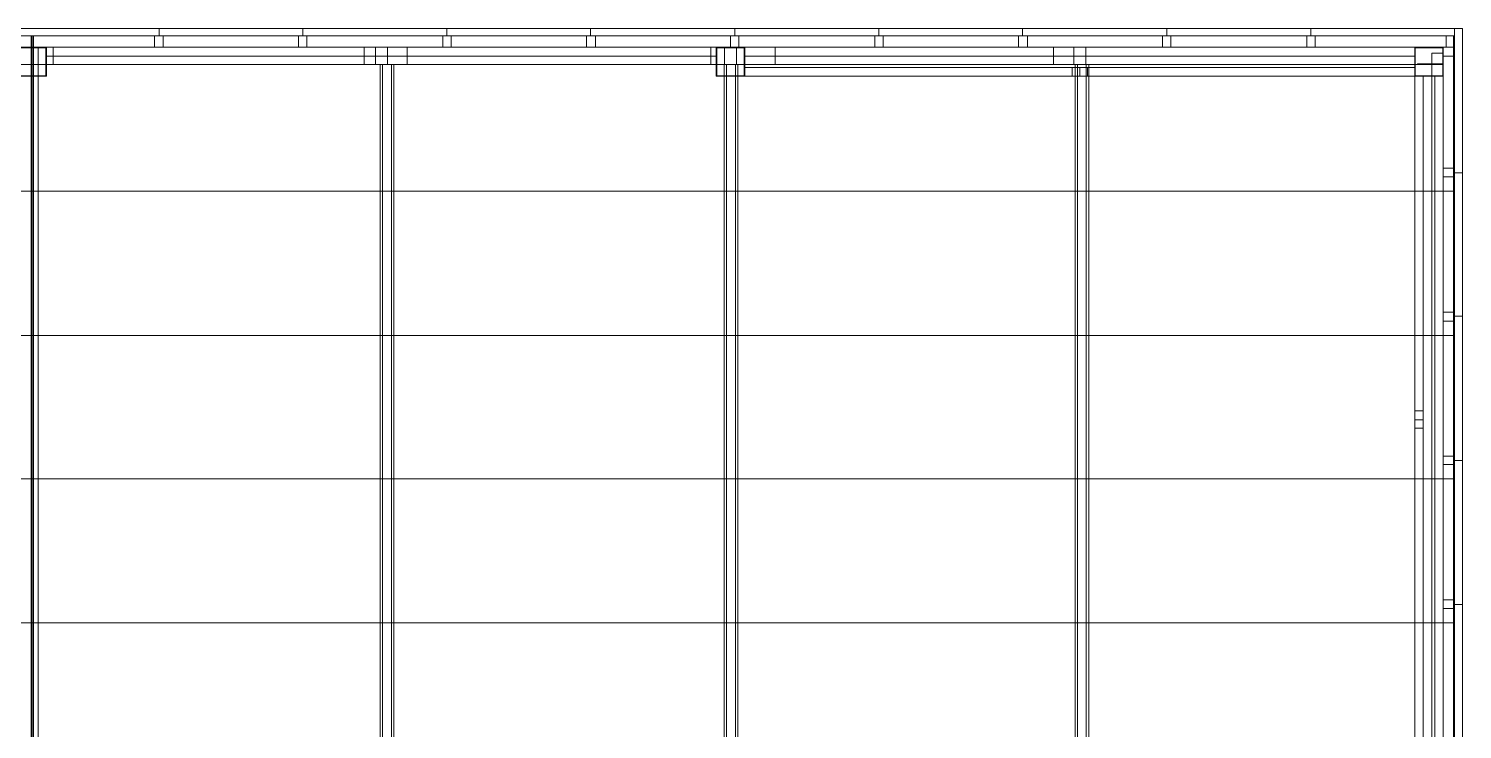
# Model space of a CAD drawing. Header units: centimetres. Extents: x 2816 to 28192, y 2553 to 18332.
# Drawn here: x 14286 to 16814, y 14315 to 15552 of the extents above; entities that cross this region are included whole.
import ezdxf

# ---------------------------------------------------------------- set-up
doc = ezdxf.new("R2010")
doc.units = ezdxf.units.CM
for name, color, linetype in [('PDF_Kaprijatat', 7, 'Continuous'), ('PDF_Kuotimi prerjeve', 7, 'Continuous'), ('PDF_Paneli', 30, 'Continuous'), ('PDF_Shtyllat e Paneleve', 7, 'Continuous'), ('PDF_Themeli', 7, 'Continuous'), ('PDF_Trajet', 7, 'Continuous')]:
    doc.layers.add(name, color=color, linetype=linetype)
doc.layers.add('PDF_Panel Kulmii', color=7, linetype='Continuous', true_color=0xfafafa)
doc.layers.add('PDF_Shtyllat', color=7, linetype='Continuous', true_color=0xfafafa)

msp = doc.modelspace()

# ---------------------------------------------------------------- linework, layer by layer
at = {"layer": 'PDF_Kaprijatat', "lineweight": 0}
for points in [[(11803, 15519.1), (14291.9, 15519.1), (16780.8, 15519.1), (11803, 15519.1)], [(14291.9, 15488.6), (14291.9, 15519.1)], [(14291.9, 15519.1), (14291.9, 15519.1)], [(14302.4, 15519.1), (14302.4, 15488.6)], [(14302.4, 15488.6), (14302.4, 15519.1), (14877.4, 15519.1)], [(14302.4, 15519.1), (14877.4, 15519.1)], [(14302.4, 15519.1), (14302.4, 15519.1)], [(14302.4, 15519.1), (14302.4, 15519.1)], [(14897.3, 15519.1), (14328.7, 15519.1)], [(14328.7, 15519.1), (14328.7, 15488.6)], [(14328.7, 15519.1), (14897.3, 15519.1)], [(14328.7, 15519.1), (14328.7, 15519.1)], [(14877.4, 15519.1), (14877.4, 15488.6)], [(14877.4, 15519.1), (14877.4, 15519.1)], [(14897.3, 15519.1), (14897.3, 15488.6)], [(14897.3, 15519.1), (14897.3, 15519.1)], [(14897.3, 15488.6), (14897.3, 15519.1)], [(14897.3, 15519.1), (14897.3, 15519.1)], [(14897.3, 15519.1), (14897.3, 15519.1)], [(14918.3, 15519.1), (14918.3, 15519.1)], [(15489.1, 15519.1), (14918.3, 15519.1), (14918.3, 15488.6), (14918.3, 15519.1)], [(14918.3, 15519.1), (15489.1, 15519.1)], [(14918.3, 15519.1), (14918.3, 15519.1)], [(14953, 15519.1), (15513.2, 15519.1)], [(14953, 15488.6), (14953, 15519.1)], [(15513.2, 15519.1), (14953, 15519.1)], [(14953, 15519.1), (14953, 15519.1)], [(15489.1, 15488.6), (15489.1, 15519.1)], [(15489.1, 15519.1), (15489.1, 15519.1)], [(15513.2, 15519.1), (15513.2, 15488.6)], [(15513.2, 15519.1), (15513.2, 15488.6)], [(15513.2, 15519.1), (15513.2, 15519.1)], [(15513.2, 15519.1), (15513.2, 15519.1)], [(15534.3, 15488.6), (15534.3, 15519.1)], [(16093.4, 15488.6), (15534.3, 15488.6), (15534.3, 15519.1), (16093.4, 15519.1)], [(15534.3, 15519.1), (16093.4, 15519.1)], [(15534.3, 15519.1), (15534.3, 15519.1)], [(15534.3, 15519.1), (15534.3, 15519.1)], [(16129.2, 15519.1), (15602.6, 15519.1)], [(15602.6, 15519.1), (15602.6, 15488.6)], [(15602.6, 15519.1), (16129.2, 15519.1)], [(15602.6, 15519.1), (15602.6, 15519.1)], [(16093.4, 15519.1), (16093.4, 15488.6)], [(16093.4, 15519.1), (16093.4, 15519.1)], [(16129.2, 15488.6), (16129.2, 15519.1), (16129.2, 15488.6)], [(16129.2, 15519.1), (16129.2, 15519.1)], [(16129.2, 15519.1), (16129.2, 15519.1)], [(16129.2, 15519.1), (16129.2, 15519.1)], [(16150.2, 15519.1), (16150.2, 15488.6)], [(16150.2, 15519.1), (16150.2, 15488.6)], [(16150.2, 15519.1), (16735.6, 15519.1), (16150.2, 15519.1)], [(16150.2, 15519.1), (16150.2, 15519.1)], [(16150.2, 15519.1), (16150.2, 15519.1)], [(16735.6, 15519.1), (16735.6, 15518.1), (16780.8, 15518.1), (16780.8, 15489.7), (16735.6, 15489.7), (16735.6, 15488.6)], [(16735.6, 15519.1), (16735.6, 15518.1), (16780.8, 15518.1)], [(16735.6, 15519.1), (16735.6, 15519.1)], [(16735.6, 15519.1), (16735.6, 15519.1)], [(16735.6, 15518.1), (16735.6, 15518.1)], [(16735.6, 15518.1), (16735.6, 15518.1)], [(16760.9, 15508.6), (16780.8, 15508.6)], [(16760.9, 15508.6), (16760.9, 14265.2)], [(16780.8, 15508.6), (16760.9, 15508.6), (16760.9, 14265.2), (16780.8, 14265.2)], [(16760.9, 15508.6), (16760.9, 15508.6)], [(16760.9, 15508.6), (16760.9, 15508.6)], [(16780.8, 15488.6), (16780.8, 15519.1)], [(16780.8, 15519.1), (16780.8, 15488.6)], [(16780.8, 15519.1), (16780.8, 15519.1)], [(16780.8, 15519.1), (16780.8, 15519.1)], [(16780.8, 15518.1), (16780.8, 15518.1)], [(16780.8, 15508.6), (16780.8, 14265.2), (16780.8, 15508.6)], [(16780.8, 15508.6), (16780.8, 15508.6)], [(16780.8, 15508.6), (16780.8, 15508.6)], [(16780.8, 15488.6), (14291.9, 15488.6), (11803, 15488.6), (16780.8, 15488.6)], [(14302.4, 15488.6), (14281.4, 15488.6)], [(14302.4, 14245.2), (14302.4, 15488.6), (14281.4, 15488.6)], [(14281.4, 14245.2), (14302.4, 14245.2), (14302.4, 15488.6)], [(14291.9, 15488.6), (14291.9, 15488.6)], [(14302.4, 15488.6), (14302.4, 15488.6)], [(14877.4, 15488.6), (14302.4, 15488.6), (14877.4, 15488.6)], [(14302.4, 15488.6), (14302.4, 15488.6)], [(14302.4, 15488.6), (14302.4, 15488.6)], [(14302.4, 15488.6), (14302.4, 15488.6)], [(14302.4, 15488.6), (14302.4, 15488.6)], [(14328.7, 15488.6), (14897.3, 15488.6), (14328.7, 15488.6)], [(14328.7, 15488.6), (14328.7, 15488.6)], [(14877.4, 15488.6), (14877.4, 15488.6)], [(14897.3, 15488.6), (14897.3, 15488.6)], [(14897.3, 15488.6), (14897.3, 15488.6)], [(14925.7, 15488.6), (14905.7, 15488.6)], [(14909.9, 15488.6), (14905.7, 15488.6), (14905.7, 14245.2), (14909.9, 14245.2), (14909.9, 15488.6)], [(14905.7, 15488.6), (14905.7, 15488.6)], [(14909.9, 15488.6), (14929.9, 15488.6)], [(14909.9, 14245.2), (14929.9, 14245.2), (14929.9, 15488.6)], [(14909.9, 15488.6), (14909.9, 15488.6)], [(14918.3, 15488.6), (14918.3, 15488.6)], [(15489.1, 15488.6), (14918.3, 15488.6), (15489.1, 15488.6)], [(14918.3, 15488.6), (14918.3, 15488.6)], [(14918.3, 15488.6), (14918.3, 15488.6)], [(14929.9, 15488.6), (14925.7, 15488.6)], [(14929.9, 14245.2), (14925.7, 14245.2), (14925.7, 15488.6)], [(14925.7, 15488.6), (14925.7, 15488.6)], [(14929.9, 15488.6), (14929.9, 15488.6)], [(14953, 15488.6), (15513.2, 15488.6), (14953, 15488.6)], [(14953, 15488.6), (14953, 15488.6)], [(15489.1, 15488.6), (15489.1, 15488.6)], [(15532.2, 15488.6), (15512.2, 15488.6)], [(15516.4, 15488.6), (15512.2, 15488.6), (15512.2, 14245.2), (15516.4, 14245.2), (15516.4, 15488.6)], [(15512.2, 15488.6), (15512.2, 15488.6)], [(15513.2, 15488.6), (15513.2, 15488.6)], [(15513.2, 15488.6), (15513.2, 15488.6)], [(15516.4, 15488.6), (15536.4, 15488.6)], [(15516.4, 14245.2), (15536.4, 14245.2), (15536.4, 15488.6)], [(15516.4, 15488.6), (15516.4, 15488.6)], [(15536.4, 15488.6), (15532.2, 15488.6)], [(15536.4, 14245.2), (15532.2, 14245.2), (15532.2, 15488.6)], [(15532.2, 15488.6), (15532.2, 15488.6)], [(16093.4, 15488.6), (15534.3, 15488.6)], [(15534.3, 15488.6), (15534.3, 15488.6)], [(15536.4, 15488.6), (15536.4, 15488.6)], [(16129.2, 15488.6), (15602.6, 15488.6)], [(15602.6, 15488.6), (16129.2, 15488.6)], [(15602.6, 15488.6), (15602.6, 15488.6)], [(16093.4, 15488.6), (16093.4, 15488.6)], [(16129.2, 15488.6), (16129.2, 15488.6)], [(16129.2, 15488.6), (16129.2, 15488.6)], [(16151.2, 15488.6), (16131.3, 15488.6)], [(16135.5, 15488.6), (16131.3, 15488.6), (16131.3, 14245.2), (16135.5, 14245.2), (16135.5, 15488.6)], [(16131.3, 15488.6), (16131.3, 15488.6)], [(16135.5, 15488.6), (16155.4, 15488.6)], [(16135.5, 14245.2), (16155.4, 14245.2), (16155.4, 15488.6)], [(16135.5, 15488.6), (16135.5, 15488.6)], [(16735.6, 15488.6), (16150.2, 15488.6), (16735.6, 15488.6)], [(16150.2, 15488.6), (16150.2, 15488.6)], [(16155.4, 15488.6), (16151.2, 15488.6)], [(16155.4, 14245.2), (16151.2, 14245.2), (16151.2, 15488.6)], [(16151.2, 15488.6), (16151.2, 15488.6)], [(16155.4, 15488.6), (16155.4, 15488.6)], [(16735.6, 15489.7), (16735.6, 15488.6)], [(16780.8, 15489.7), (16735.6, 15489.7)], [(16735.6, 15489.7), (16735.6, 15489.7)], [(16735.6, 15489.7), (16735.6, 15489.7)], [(16735.6, 15488.6), (16735.6, 15488.6)], [(16735.6, 15488.6), (16735.6, 15488.6)], [(16780.8, 15489.7), (16780.8, 15489.7)], [(16780.8, 15488.6), (16780.8, 15488.6)], [(16780.8, 15488.6), (16780.8, 15488.6)]]:
    msp.add_lwpolyline(points, dxfattribs=at)
at = {"layer": 'PDF_Kuotimi prerjeve', "lineweight": 0}
msp.add_lwpolyline([(16814.5, 15499.1), (16814.5, 15497), (16814.5, 15493.9), (16814.5, 15489.7), (16814.5, 15488.6), (16814.5, 15489.7), (16814.5, 15493.9), (16814.5, 15497), (16814.5, 15499.1)], dxfattribs=at)
at = {"layer": 'PDF_Panel Kulmii', "lineweight": 0}
for points in [[(14291.9, 15539.1), (11785.1, 15539.1), (11783, 15539.1), (14289.8, 15539.1)], [(14291.9, 15519.1), (14291.9, 15539.1), (14289.8, 15539.1), (14289.8, 15519.1)], [(14289.8, 15539.1), (14289.8, 15539.1)], [(14291.9, 15539.1), (16798.7, 15539.1)], [(14291.9, 15519.1), (14291.9, 15539.1)], [(14294, 15519.1), (14294, 15539.1), (14291.9, 15539.1)], [(14291.9, 15539.1), (14291.9, 15539.1)], [(14291.9, 15539.1), (14291.9, 15539.1)], [(14294, 15539.1), (16800.8, 15539.1), (16798.7, 15539.1)], [(14294, 15539.1), (14294, 15539.1)], [(16798.7, 15539.1), (16798.7, 15519.1)], [(16798.7, 15539.1), (16798.7, 15539.1)], [(16800.8, 15539.1), (16800.8, 15519.1)], [(16800.8, 15539.1), (16800.8, 15539.1)], [(14291.9, 15519.1), (11785.1, 15519.1), (11783, 15519.1), (14289.8, 15519.1)], [(11785.1, 15519.1), (14291.9, 15519.1), (14289.8, 15519.1), (11783, 15519.1), (11785.1, 15519.1)], [(14291.9, 15264.7), (14291.9, 15519.1), (14289.8, 15519.1), (14289.8, 15264.7)], [(14289.8, 15519.1), (14289.8, 15519.1)], [(14289.8, 15519.1), (14289.8, 15519.1)], [(14291.9, 15519.1), (16798.7, 15519.1)], [(14291.9, 15264.7), (14291.9, 15519.1)], [(14294, 15264.7), (14294, 15519.1), (14291.9, 15519.1)], [(14291.9, 15519.1), (14291.9, 15519.1)], [(14291.9, 15519.1), (16798.7, 15519.1), (16800.8, 15519.1), (14294, 15519.1), (14291.9, 15519.1)], [(14291.9, 15519.1), (14291.9, 15519.1)], [(14291.9, 15519.1), (14291.9, 15519.1)], [(14291.9, 15519.1), (14291.9, 15519.1)], [(14294, 15519.1), (16800.8, 15519.1), (16798.7, 15519.1)], [(14294, 15519.1), (14294, 15519.1)], [(14294, 15519.1), (14294, 15519.1)], [(16798.7, 15519.1), (16798.7, 15264.7)], [(16798.7, 15519.1), (16798.7, 15519.1)], [(16798.7, 15519.1), (16798.7, 15519.1)], [(16800.8, 15519.1), (16800.8, 15264.7)], [(16800.8, 15519.1), (16800.8, 15519.1)], [(16800.8, 15519.1), (16800.8, 15519.1)], [(11785.1, 15264.7), (14291.9, 15264.7), (14289.8, 15264.7), (11783, 15264.7), (11785.1, 15264.7)], [(14291.9, 15264.7), (11785.1, 15264.7), (11783, 15264.7), (14289.8, 15264.7)], [(14289.8, 15264.7), (14289.8, 15264.7)], [(14291.9, 15010.4), (14291.9, 15264.7), (14289.8, 15264.7), (14289.8, 15010.4)], [(14289.8, 15264.7), (14289.8, 15264.7)], [(14291.9, 15264.7), (16798.7, 15264.7), (16800.8, 15264.7), (14294, 15264.7), (14291.9, 15264.7)], [(14291.9, 15264.7), (14291.9, 15264.7)], [(14291.9, 15264.7), (16798.7, 15264.7)], [(14291.9, 15010.4), (14291.9, 15264.7)], [(14294, 15010.4), (14294, 15264.7), (14291.9, 15264.7)], [(14291.9, 15264.7), (14291.9, 15264.7)], [(14291.9, 15264.7), (14291.9, 15264.7)], [(14291.9, 15264.7), (14291.9, 15264.7)], [(14294, 15264.7), (14294, 15264.7)], [(14294, 15264.7), (16800.8, 15264.7), (16798.7, 15264.7)], [(14294, 15264.7), (14294, 15264.7)], [(16798.7, 15264.7), (16798.7, 15264.7)], [(16798.7, 15264.7), (16798.7, 15010.4)], [(16798.7, 15264.7), (16798.7, 15264.7)], [(16800.8, 15264.7), (16800.8, 15264.7)], [(16800.8, 15264.7), (16800.8, 15010.4)], [(16800.8, 15264.7), (16800.8, 15264.7)], [(11785.1, 15010.4), (14291.9, 15010.4), (14289.8, 15010.4), (11783, 15010.4), (11785.1, 15010.4)], [(14291.9, 15010.4), (11785.1, 15010.4), (11783, 15010.4), (14289.8, 15010.4)], [(14289.8, 15010.4), (14289.8, 15010.4)], [(14291.9, 14757.1), (14291.9, 15010.4), (14289.8, 15010.4), (14289.8, 14757.1)], [(14289.8, 15010.4), (14289.8, 15010.4)], [(14291.9, 15010.4), (16798.7, 15010.4), (16800.8, 15010.4), (14294, 15010.4), (14291.9, 15010.4)], [(14291.9, 15010.4), (14291.9, 15010.4)], [(14291.9, 15010.4), (16798.7, 15010.4)], [(14291.9, 14757.1), (14291.9, 15010.4)], [(14294, 14757.1), (14294, 15010.4), (14291.9, 15010.4)], [(14291.9, 15010.4), (14291.9, 15010.4)], [(14291.9, 15010.4), (14291.9, 15010.4)], [(14291.9, 15010.4), (14291.9, 15010.4)], [(14294, 15010.4), (14294, 15010.4)], [(14294, 15010.4), (16800.8, 15010.4), (16798.7, 15010.4)], [(14294, 15010.4), (14294, 15010.4)], [(16798.7, 15010.4), (16798.7, 15010.4)], [(16798.7, 15010.4), (16798.7, 14757.1)], [(16798.7, 15010.4), (16798.7, 15010.4)], [(16800.8, 15010.4), (16800.8, 15010.4)], [(16800.8, 15010.4), (16800.8, 14757.1)], [(16800.8, 15010.4), (16800.8, 15010.4)], [(11785.1, 14757.1), (14291.9, 14757.1), (14289.8, 14757.1), (11783, 14757.1), (11785.1, 14757.1)], [(14291.9, 14757.1), (11785.1, 14757.1), (11783, 14757.1), (14289.8, 14757.1)], [(14289.8, 14757.1), (14289.8, 14757.1)], [(14291.9, 14502.7), (14291.9, 14757.1), (14289.8, 14757.1), (14289.8, 14502.7)], [(14289.8, 14757.1), (14289.8, 14757.1)], [(14291.9, 14757.1), (16798.7, 14757.1), (16800.8, 14757.1), (14294, 14757.1), (14291.9, 14757.1)], [(14291.9, 14757.1), (14291.9, 14757.1)], [(14291.9, 14757.1), (16798.7, 14757.1)], [(14291.9, 14502.7), (14291.9, 14757.1)], [(14294, 14502.7), (14294, 14757.1), (14291.9, 14757.1)], [(14291.9, 14757.1), (14291.9, 14757.1)], [(14291.9, 14757.1), (14291.9, 14757.1)], [(14291.9, 14757.1), (14291.9, 14757.1)], [(14294, 14757.1), (14294, 14757.1)], [(14294, 14757.1), (16800.8, 14757.1), (16798.7, 14757.1)], [(14294, 14757.1), (14294, 14757.1)], [(16798.7, 14757.1), (16798.7, 14757.1)], [(16798.7, 14757.1), (16798.7, 14502.7)], [(16798.7, 14757.1), (16798.7, 14757.1)], [(16800.8, 14757.1), (16800.8, 14757.1)], [(16800.8, 14757.1), (16800.8, 14502.7)], [(16800.8, 14757.1), (16800.8, 14757.1)], [(11785.1, 14502.7), (14291.9, 14502.7), (14289.8, 14502.7), (11783, 14502.7), (11785.1, 14502.7)], [(14291.9, 14502.7), (11785.1, 14502.7), (11783, 14502.7), (14289.8, 14502.7)], [(14289.8, 14502.7), (14289.8, 14502.7)], [(14291.9, 14248.4), (14291.9, 14502.7), (14289.8, 14502.7), (14289.8, 14248.4)], [(14289.8, 14502.7), (14289.8, 14502.7)], [(14291.9, 14502.7), (16798.7, 14502.7), (16800.8, 14502.7), (14294, 14502.7), (14291.9, 14502.7)], [(14291.9, 14502.7), (14291.9, 14502.7)], [(14291.9, 14502.7), (16798.7, 14502.7)], [(14291.9, 14248.4), (14291.9, 14502.7)], [(14294, 14248.4), (14294, 14502.7), (14291.9, 14502.7)], [(14291.9, 14502.7), (14291.9, 14502.7)], [(14291.9, 14502.7), (14291.9, 14502.7)], [(14291.9, 14502.7), (14291.9, 14502.7)], [(14294, 14502.7), (14294, 14502.7)], [(14294, 14502.7), (16800.8, 14502.7), (16798.7, 14502.7)], [(14294, 14502.7), (14294, 14502.7)], [(16798.7, 14502.7), (16798.7, 14502.7)], [(16798.7, 14502.7), (16798.7, 14248.4)], [(16798.7, 14502.7), (16798.7, 14502.7)], [(16800.8, 14502.7), (16800.8, 14502.7)], [(16800.8, 14502.7), (16800.8, 14248.4)], [(16800.8, 14502.7), (16800.8, 14502.7)]]:
    msp.add_lwpolyline(points, dxfattribs=at)
at = {"layer": 'PDF_Paneli', "lineweight": 0}
for points in [[(14515.8, 15539.1), (14261.4, 15539.1), (14515.8, 15539.1), (14515.8, 15551.7), (14515.8, 15539.1)], [(14261.4, 15551.7), (14515.8, 15551.7), (14261.4, 15551.7)], [(14769.1, 15539.1), (14515.8, 15539.1), (14769.1, 15539.1), (14769.1, 15551.7), (14769.1, 15539.1)], [(14515.8, 15551.7), (14769.1, 15551.7), (14515.8, 15551.7)], [(14515.8, 15551.7), (14515.8, 15539.1), (14515.8, 15551.7)], [(14515.8, 15551.7), (14515.8, 15551.7)], [(14515.8, 15551.7), (14515.8, 15551.7)], [(14515.8, 15551.7), (14515.8, 15551.7)], [(14515.8, 15539.1), (14515.8, 15539.1)], [(14515.8, 15539.1), (14515.8, 15539.1)], [(14515.8, 15539.1), (14515.8, 15539.1)], [(15023.4, 15539.1), (14769.1, 15539.1), (15023.4, 15539.1), (15023.4, 15551.7), (15023.4, 15539.1)], [(14769.1, 15551.7), (15023.4, 15551.7), (14769.1, 15551.7)], [(14769.1, 15551.7), (14769.1, 15539.1), (14769.1, 15551.7)], [(14769.1, 15551.7), (14769.1, 15551.7)], [(14769.1, 15551.7), (14769.1, 15551.7)], [(14769.1, 15551.7), (14769.1, 15551.7)], [(14769.1, 15539.1), (14769.1, 15539.1)], [(14769.1, 15539.1), (14769.1, 15539.1)], [(14769.1, 15539.1), (14769.1, 15539.1)], [(15276.8, 15539.1), (15023.4, 15539.1), (15276.8, 15539.1), (15276.8, 15551.7), (15276.8, 15539.1)], [(15023.4, 15551.7), (15276.8, 15551.7), (15023.4, 15551.7)], [(15023.4, 15551.7), (15023.4, 15539.1), (15023.4, 15551.7)], [(15023.4, 15551.7), (15023.4, 15551.7)], [(15023.4, 15551.7), (15023.4, 15551.7)], [(15023.4, 15551.7), (15023.4, 15551.7)], [(15023.4, 15539.1), (15023.4, 15539.1)], [(15023.4, 15539.1), (15023.4, 15539.1)], [(15023.4, 15539.1), (15023.4, 15539.1)], [(15531.1, 15539.1), (15276.8, 15539.1), (15531.1, 15539.1), (15531.1, 15551.7), (15531.1, 15539.1)], [(15276.8, 15551.7), (15531.1, 15551.7), (15276.8, 15551.7)], [(15276.8, 15551.7), (15276.8, 15539.1), (15276.8, 15551.7)], [(15276.8, 15551.7), (15276.8, 15551.7)], [(15276.8, 15551.7), (15276.8, 15551.7)], [(15276.8, 15551.7), (15276.8, 15551.7)], [(15276.8, 15539.1), (15276.8, 15539.1)], [(15276.8, 15539.1), (15276.8, 15539.1)], [(15276.8, 15539.1), (15276.8, 15539.1)], [(15785.5, 15539.1), (15531.1, 15539.1), (15785.5, 15539.1), (15785.5, 15551.7), (15785.5, 15539.1)], [(15531.1, 15551.7), (15785.5, 15551.7), (15531.1, 15551.7)], [(15531.1, 15551.7), (15531.1, 15539.1), (15531.1, 15551.7)], [(15531.1, 15551.7), (15531.1, 15551.7)], [(15531.1, 15551.7), (15531.1, 15551.7)], [(15531.1, 15551.7), (15531.1, 15551.7)], [(15531.1, 15539.1), (15531.1, 15539.1)], [(15531.1, 15539.1), (15531.1, 15539.1)], [(15531.1, 15539.1), (15531.1, 15539.1)], [(16038.8, 15539.1), (15785.5, 15539.1), (16038.8, 15539.1), (16038.8, 15551.7), (16038.8, 15539.1)], [(15785.5, 15551.7), (16038.8, 15551.7), (15785.5, 15551.7)], [(15785.5, 15551.7), (15785.5, 15539.1), (15785.5, 15551.7)], [(15785.5, 15551.7), (15785.5, 15551.7)], [(15785.5, 15551.7), (15785.5, 15551.7)], [(15785.5, 15551.7), (15785.5, 15551.7)], [(15785.5, 15539.1), (15785.5, 15539.1)], [(15785.5, 15539.1), (15785.5, 15539.1)], [(15785.5, 15539.1), (15785.5, 15539.1)], [(16293.1, 15539.1), (16038.8, 15539.1), (16293.1, 15539.1), (16293.1, 15551.7), (16293.1, 15539.1)], [(16038.8, 15551.7), (16293.1, 15551.7), (16038.8, 15551.7)], [(16038.8, 15551.7), (16038.8, 15539.1), (16038.8, 15551.7)], [(16038.8, 15551.7), (16038.8, 15551.7)], [(16038.8, 15551.7), (16038.8, 15551.7)], [(16038.8, 15551.7), (16038.8, 15551.7)], [(16038.8, 15539.1), (16038.8, 15539.1)], [(16038.8, 15539.1), (16038.8, 15539.1)], [(16038.8, 15539.1), (16038.8, 15539.1)], [(16547.5, 15539.1), (16293.1, 15539.1), (16547.5, 15539.1), (16547.5, 15551.7), (16547.5, 15539.1)], [(16293.1, 15551.7), (16547.5, 15551.7), (16293.1, 15551.7)], [(16293.1, 15551.7), (16293.1, 15539.1), (16293.1, 15551.7)], [(16293.1, 15551.7), (16293.1, 15551.7)], [(16293.1, 15551.7), (16293.1, 15551.7)], [(16293.1, 15551.7), (16293.1, 15551.7)], [(16293.1, 15539.1), (16293.1, 15539.1)], [(16293.1, 15539.1), (16293.1, 15539.1)], [(16293.1, 15539.1), (16293.1, 15539.1)], [(16800.8, 15539.1), (16547.5, 15539.1), (16800.8, 15539.1), (16800.8, 15551.7), (16800.8, 15539.1)], [(16547.5, 15551.7), (16800.8, 15551.7), (16547.5, 15551.7)], [(16547.5, 15551.7), (16547.5, 15539.1), (16547.5, 15551.7)], [(16547.5, 15551.7), (16547.5, 15551.7)], [(16547.5, 15551.7), (16547.5, 15551.7)], [(16547.5, 15551.7), (16547.5, 15551.7)], [(16547.5, 15539.1), (16547.5, 15539.1)], [(16547.5, 15539.1), (16547.5, 15539.1)], [(16547.5, 15539.1), (16547.5, 15539.1)], [(16800.8, 15551.7), (16800.8, 15551.7)], [(16800.8, 15551.7), (16800.8, 15551.7)], [(16814.5, 15551.7), (16800.8, 15551.7), (16800.8, 15297.3)], [(16800.8, 15551.7), (16800.8, 15551.7)], [(16814.5, 15297.3), (16800.8, 15297.3), (16800.8, 15551.7), (16814.5, 15551.7)], [(16800.8, 15551.7), (16800.8, 15551.7)], [(16800.8, 15539.1), (16800.8, 15539.1)], [(16814.5, 15551.7), (16814.5, 15297.3), (16814.5, 15551.7)], [(16814.5, 15551.7), (16814.5, 15551.7)], [(16814.5, 15297.3), (16800.8, 15297.3)], [(16800.8, 15297.3), (16800.8, 15297.3)], [(16814.5, 15297.3), (16800.8, 15297.3), (16800.8, 15044)], [(16800.8, 15297.3), (16800.8, 15297.3)], [(16814.5, 15044), (16800.8, 15044), (16800.8, 15297.3), (16814.5, 15297.3)], [(16800.8, 15297.3), (16800.8, 15297.3)], [(16814.5, 15297.3), (16814.5, 15297.3)], [(16814.5, 15297.3), (16814.5, 15044), (16814.5, 15297.3)], [(16814.5, 15297.3), (16814.5, 15297.3)], [(16814.5, 15044), (16800.8, 15044)], [(16800.8, 15044), (16800.8, 15044)], [(16814.5, 15044), (16800.8, 15044), (16800.8, 14789.7)], [(16800.8, 15044), (16800.8, 15044)], [(16814.5, 14789.7), (16800.8, 14789.7), (16800.8, 15044), (16814.5, 15044)], [(16800.8, 15044), (16800.8, 15044)], [(16814.5, 15044), (16814.5, 15044)], [(16814.5, 15044), (16814.5, 14789.7), (16814.5, 15044)], [(16814.5, 15044), (16814.5, 15044)], [(16814.5, 14789.7), (16800.8, 14789.7)], [(16800.8, 14789.7), (16800.8, 14789.7)], [(16814.5, 14789.7), (16800.8, 14789.7), (16800.8, 14535.3)], [(16800.8, 14789.7), (16800.8, 14789.7)], [(16814.5, 14535.3), (16800.8, 14535.3), (16800.8, 14789.7), (16814.5, 14789.7)], [(16800.8, 14789.7), (16800.8, 14789.7)], [(16814.5, 14789.7), (16814.5, 14789.7)], [(16814.5, 14789.7), (16814.5, 14535.3), (16814.5, 14789.7)], [(16814.5, 14789.7), (16814.5, 14789.7)], [(16814.5, 14535.3), (16800.8, 14535.3)], [(16800.8, 14535.3), (16800.8, 14535.3)], [(16814.5, 14535.3), (16800.8, 14535.3), (16800.8, 14282)], [(16800.8, 14535.3), (16800.8, 14535.3)], [(16814.5, 14282), (16800.8, 14282), (16800.8, 14535.3), (16814.5, 14535.3)], [(16800.8, 14535.3), (16800.8, 14535.3)], [(16814.5, 14535.3), (16814.5, 14535.3)], [(16814.5, 14535.3), (16814.5, 14282), (16814.5, 14535.3)], [(16814.5, 14535.3), (16814.5, 14535.3)]]:
    msp.add_lwpolyline(points, dxfattribs=at)
at = {"layer": 'PDF_Shtyllat', "lineweight": 0}
for points in [[(14317.1, 15467.6), (14266.7, 15467.6), (14317.1, 15467.6), (14317.1, 15519.1), (14317.1, 15467.6)], [(14266.7, 15519.1), (14317.1, 15519.1), (14266.7, 15519.1)], [(14316.1, 15468.7), (14267.7, 15468.7), (14267.7, 15518.1), (14316.1, 15518.1), (14316.1, 15468.7), (14267.7, 15468.7)], [(14316.1, 15468.7), (14316.1, 15518.1), (14267.7, 15518.1), (14267.7, 15468.7)], [(14316.1, 15518.1), (14316.1, 15518.1)], [(14316.1, 15518.1), (14316.1, 15518.1)], [(14316.1, 15518.1), (14316.1, 15518.1)], [(14317.1, 15519.1), (14317.1, 15519.1)], [(14317.1, 15519.1), (14317.1, 15519.1)], [(15549, 15467.6), (15498.5, 15467.6), (15549, 15467.6), (15549, 15519.1), (15549, 15467.6)], [(15498.5, 15519.1), (15549, 15519.1), (15498.5, 15519.1)], [(15498.5, 15519.1), (15498.5, 15467.6), (15498.5, 15519.1)], [(15498.5, 15519.1), (15498.5, 15519.1)], [(15499.6, 15518.1), (15499.6, 15518.1)], [(15547.9, 15468.7), (15499.6, 15468.7), (15499.6, 15518.1), (15547.9, 15518.1), (15547.9, 15468.7), (15499.6, 15468.7)], [(15547.9, 15468.7), (15547.9, 15518.1), (15499.6, 15518.1), (15499.6, 15468.7)], [(15499.6, 15518.1), (15499.6, 15518.1)], [(15547.9, 15518.1), (15547.9, 15518.1)], [(15547.9, 15518.1), (15547.9, 15518.1)], [(15547.9, 15518.1), (15547.9, 15518.1)], [(15549, 15519.1), (15549, 15519.1)], [(15549, 15519.1), (15549, 15519.1)], [(16780.8, 15467.6), (16730.4, 15467.6), (16780.8, 15467.6), (16780.8, 15519.1), (16780.8, 15467.6)], [(16730.4, 15519.1), (16780.8, 15519.1), (16730.4, 15519.1)], [(16730.4, 15519.1), (16730.4, 15467.6), (16730.4, 15519.1)], [(16730.4, 15519.1), (16730.4, 15519.1)], [(16731.4, 15518.1), (16731.4, 15518.1)], [(16779.8, 15468.7), (16731.4, 15468.7), (16731.4, 15518.1), (16779.8, 15518.1), (16779.8, 15468.7), (16731.4, 15468.7)], [(16779.8, 15468.7), (16779.8, 15518.1), (16731.4, 15518.1), (16731.4, 15468.7)], [(16731.4, 15518.1), (16731.4, 15518.1)], [(16779.8, 15518.1), (16779.8, 15518.1)], [(16779.8, 15518.1), (16779.8, 15518.1)], [(16779.8, 15518.1), (16779.8, 15518.1)], [(16780.8, 15519.1), (16780.8, 15519.1)], [(16780.8, 15519.1), (16780.8, 15519.1)], [(14316.1, 15468.7), (14316.1, 15468.7)], [(14316.1, 15468.7), (14316.1, 15468.7)], [(14317.1, 15467.6), (14317.1, 15467.6)], [(15498.5, 15467.6), (15498.5, 15467.6)], [(15498.5, 15467.6), (15498.5, 15467.6)], [(15499.6, 15468.7), (15499.6, 15468.7)], [(15499.6, 15468.7), (15499.6, 15468.7)], [(15547.9, 15468.7), (15547.9, 15468.7)], [(15547.9, 15468.7), (15547.9, 15468.7)], [(15549, 15467.6), (15549, 15467.6)], [(16730.4, 15467.6), (16730.4, 15467.6)], [(16730.4, 15467.6), (16730.4, 15467.6)], [(16731.4, 15468.7), (16731.4, 15468.7)], [(16731.4, 15468.7), (16731.4, 15468.7)], [(16779.8, 15468.7), (16779.8, 15468.7)], [(16779.8, 15468.7), (16779.8, 15468.7)], [(16780.8, 15467.6), (16780.8, 15467.6)]]:
    msp.add_lwpolyline(points, dxfattribs=at)
at = {"layer": 'PDF_Shtyllat e Paneleve', "lineweight": 0}
for points in [[(14507.4, 15519.1), (14523.1, 15519.1), (14523.1, 15539.1)], [(14507.4, 15539.1), (14523.1, 15539.1)], [(14507.4, 15519.1), (14507.4, 15539.1), (14507.4, 15519.1)], [(14507.4, 15539.1), (14523.1, 15539.1), (14523.1, 15519.1), (14507.4, 15519.1)], [(14507.4, 15539.1), (14507.4, 15539.1)], [(14523.1, 15539.1), (14523.1, 15539.1)], [(14761.7, 15519.1), (14776.4, 15519.1), (14776.4, 15539.1)], [(14761.7, 15539.1), (14776.4, 15539.1)], [(14761.7, 15519.1), (14761.7, 15539.1), (14761.7, 15519.1)], [(14761.7, 15539.1), (14776.4, 15539.1), (14776.4, 15519.1), (14761.7, 15519.1)], [(14761.7, 15539.1), (14761.7, 15539.1)], [(14776.4, 15539.1), (14776.4, 15539.1)], [(15016.1, 15519.1), (15030.8, 15519.1), (15030.8, 15539.1)], [(15016.1, 15539.1), (15030.8, 15539.1)], [(15016.1, 15519.1), (15016.1, 15539.1), (15016.1, 15519.1)], [(15016.1, 15539.1), (15030.8, 15539.1), (15030.8, 15519.1), (15016.1, 15519.1)], [(15016.1, 15539.1), (15016.1, 15539.1)], [(15030.8, 15539.1), (15030.8, 15539.1)], [(15269.4, 15519.1), (15285.2, 15519.1), (15285.2, 15539.1)], [(15269.4, 15539.1), (15285.2, 15539.1)], [(15269.4, 15519.1), (15269.4, 15539.1), (15269.4, 15519.1)], [(15269.4, 15539.1), (15285.2, 15539.1), (15285.2, 15519.1), (15269.4, 15519.1)], [(15269.4, 15539.1), (15269.4, 15539.1)], [(15285.2, 15539.1), (15285.2, 15539.1)], [(15523.8, 15519.1), (15538.5, 15519.1), (15538.5, 15539.1)], [(15523.8, 15539.1), (15538.5, 15539.1)], [(15523.8, 15519.1), (15523.8, 15539.1), (15523.8, 15519.1)], [(15523.8, 15539.1), (15538.5, 15539.1), (15538.5, 15519.1), (15523.8, 15519.1)], [(15523.8, 15539.1), (15523.8, 15539.1)], [(15538.5, 15539.1), (15538.5, 15539.1)], [(15778.1, 15519.1), (15792.8, 15519.1), (15792.8, 15539.1)], [(15778.1, 15539.1), (15792.8, 15539.1)], [(15778.1, 15519.1), (15778.1, 15539.1), (15778.1, 15519.1)], [(15778.1, 15539.1), (15792.8, 15539.1), (15792.8, 15519.1), (15778.1, 15519.1)], [(15778.1, 15539.1), (15778.1, 15539.1)], [(15792.8, 15539.1), (15792.8, 15539.1)], [(16031.4, 15519.1), (16047.2, 15519.1), (16047.2, 15539.1)], [(16031.4, 15539.1), (16047.2, 15539.1)], [(16031.4, 15519.1), (16031.4, 15539.1), (16031.4, 15519.1)], [(16031.4, 15539.1), (16047.2, 15539.1), (16047.2, 15519.1), (16031.4, 15519.1)], [(16031.4, 15539.1), (16031.4, 15539.1)], [(16047.2, 15539.1), (16047.2, 15539.1)], [(16285.8, 15519.1), (16300.5, 15519.1), (16300.5, 15539.1)], [(16285.8, 15539.1), (16300.5, 15539.1)], [(16285.8, 15519.1), (16285.8, 15539.1), (16285.8, 15519.1)], [(16285.8, 15539.1), (16300.5, 15539.1), (16300.5, 15519.1), (16285.8, 15519.1)], [(16285.8, 15539.1), (16285.8, 15539.1)], [(16300.5, 15539.1), (16300.5, 15539.1)], [(16540.1, 15519.1), (16554.8, 15519.1), (16554.8, 15539.1)], [(16540.1, 15539.1), (16554.8, 15539.1)], [(16540.1, 15519.1), (16540.1, 15539.1), (16540.1, 15519.1)], [(16540.1, 15539.1), (16554.8, 15539.1), (16554.8, 15519.1), (16540.1, 15519.1)], [(16540.1, 15539.1), (16540.1, 15539.1)], [(16554.8, 15539.1), (16554.8, 15539.1)], [(16786.1, 15519.1), (16800.8, 15519.1), (16800.8, 15539.1)], [(16786.1, 15539.1), (16800.8, 15539.1)], [(16786.1, 15519.1), (16786.1, 15539.1), (16786.1, 15519.1)], [(16786.1, 15539.1), (16800.8, 15539.1), (16800.8, 15519.1), (16786.1, 15519.1)], [(16786.1, 15539.1), (16786.1, 15539.1)], [(16800.8, 15539.1), (16800.8, 15539.1)], [(14507.4, 15519.1), (14507.4, 15519.1)], [(14523.1, 15519.1), (14523.1, 15519.1)], [(14523.1, 15519.1), (14523.1, 15519.1)], [(14761.7, 15519.1), (14761.7, 15519.1)], [(14776.4, 15519.1), (14776.4, 15519.1)], [(14776.4, 15519.1), (14776.4, 15519.1)], [(15016.1, 15519.1), (15016.1, 15519.1)], [(15030.8, 15519.1), (15030.8, 15519.1)], [(15030.8, 15519.1), (15030.8, 15519.1)], [(15269.4, 15519.1), (15269.4, 15519.1)], [(15285.2, 15519.1), (15285.2, 15519.1)], [(15285.2, 15519.1), (15285.2, 15519.1)], [(15523.8, 15519.1), (15523.8, 15519.1)], [(15538.5, 15519.1), (15538.5, 15519.1)], [(15538.5, 15519.1), (15538.5, 15519.1)], [(15778.1, 15519.1), (15778.1, 15519.1)], [(15792.8, 15519.1), (15792.8, 15519.1)], [(15792.8, 15519.1), (15792.8, 15519.1)], [(16031.4, 15519.1), (16031.4, 15519.1)], [(16047.2, 15519.1), (16047.2, 15519.1)], [(16047.2, 15519.1), (16047.2, 15519.1)], [(16285.8, 15519.1), (16285.8, 15519.1)], [(16300.5, 15519.1), (16300.5, 15519.1)], [(16300.5, 15519.1), (16300.5, 15519.1)], [(16540.1, 15519.1), (16540.1, 15519.1)], [(16554.8, 15519.1), (16554.8, 15519.1)], [(16554.8, 15519.1), (16554.8, 15519.1)], [(16800.8, 15519.1), (16800.8, 15503.3), (16800.8, 15519.1), (16780.8, 15519.1), (16800.8, 15519.1)], [(16780.8, 15503.3), (16780.8, 15519.1), (16780.8, 15503.3)], [(16780.8, 15519.1), (16780.8, 15519.1)], [(16780.8, 15519.1), (16780.8, 15519.1)], [(16780.8, 15503.3), (16800.8, 15503.3), (16780.8, 15503.3)], [(16780.8, 15503.3), (16780.8, 15503.3)], [(16786.1, 15519.1), (16786.1, 15519.1)], [(16800.8, 15519.1), (16800.8, 15519.1)], [(16800.8, 15519.1), (16800.8, 15519.1)], [(16800.8, 15519.1), (16800.8, 15519.1)], [(16800.8, 15503.3), (16800.8, 15503.3)], [(16800.8, 15503.3), (16800.8, 15503.3)], [(16800.8, 15305.7), (16800.8, 15290), (16800.8, 15305.7), (16780.8, 15305.7), (16800.8, 15305.7)], [(16780.8, 15290), (16780.8, 15305.7), (16780.8, 15290)], [(16780.8, 15305.7), (16780.8, 15305.7)], [(16780.8, 15305.7), (16780.8, 15305.7)], [(16800.8, 15305.7), (16800.8, 15305.7)], [(16780.8, 15290), (16800.8, 15290), (16780.8, 15290)], [(16780.8, 15290), (16780.8, 15290)], [(16800.8, 15290), (16800.8, 15290)], [(16800.8, 15290), (16800.8, 15290)], [(16800.8, 15051.4), (16800.8, 15035.6), (16800.8, 15051.4), (16780.8, 15051.4), (16800.8, 15051.4)], [(16780.8, 15035.6), (16780.8, 15051.4), (16780.8, 15035.6)], [(16780.8, 15051.4), (16780.8, 15051.4)], [(16780.8, 15051.4), (16780.8, 15051.4)], [(16800.8, 15051.4), (16800.8, 15051.4)], [(16780.8, 15035.6), (16800.8, 15035.6), (16780.8, 15035.6)], [(16780.8, 15035.6), (16780.8, 15035.6)], [(16800.8, 15035.6), (16800.8, 15035.6)], [(16800.8, 15035.6), (16800.8, 15035.6)], [(16800.8, 14797), (16800.8, 14782.3), (16800.8, 14797), (16780.8, 14797), (16800.8, 14797)], [(16780.8, 14782.3), (16780.8, 14797), (16780.8, 14782.3)], [(16780.8, 14797), (16780.8, 14797)], [(16780.8, 14797), (16780.8, 14797)], [(16800.8, 14797), (16800.8, 14797)], [(16780.8, 14782.3), (16800.8, 14782.3), (16780.8, 14782.3)], [(16780.8, 14782.3), (16780.8, 14782.3)], [(16800.8, 14782.3), (16800.8, 14782.3)], [(16800.8, 14782.3), (16800.8, 14782.3)], [(16800.8, 14543.7), (16800.8, 14528), (16800.8, 14543.7), (16780.8, 14543.7), (16800.8, 14543.7)], [(16780.8, 14528), (16780.8, 14543.7), (16780.8, 14528)], [(16780.8, 14543.7), (16780.8, 14543.7)], [(16780.8, 14543.7), (16780.8, 14543.7)], [(16800.8, 14543.7), (16800.8, 14543.7)], [(16780.8, 14528), (16800.8, 14528), (16780.8, 14528)], [(16780.8, 14528), (16780.8, 14528)], [(16800.8, 14528), (16800.8, 14528)], [(16800.8, 14528), (16800.8, 14528)]]:
    msp.add_lwpolyline(points, dxfattribs=at)
at = {"layer": 'PDF_Themeli', "lineweight": 0}
for points in [[(16814.5, 15551.7), (11769.4, 15551.7)], [(11769.4, 15551.7), (16814.5, 15551.7), (16814.5, 5325.9), (16814.5, 15551.7)], [(16814.5, 15551.7), (16814.5, 15551.7)], [(16814.5, 15551.7), (16814.5, 15551.7)]]:
    msp.add_lwpolyline(points, dxfattribs=at)
at = {"layer": 'PDF_Trajet', "lineweight": 0}
for points in [[(15498.5, 15503.3), (15498.5, 15519.1), (14317.1, 15519.1)], [(14317.1, 15503.3), (14317.1, 15519.1)], [(14317.1, 15503.3), (14317.1, 15519.1), (15498.5, 15519.1), (15498.5, 15503.3)], [(14317.1, 15519.1), (14317.1, 15519.1)], [(15498.5, 15503.3), (14317.1, 15503.3), (15498.5, 15503.3)], [(14317.1, 15503.3), (14317.1, 15503.3)], [(15498.5, 15519.1), (15498.5, 15519.1)], [(15498.5, 15519.1), (15498.5, 15519.1)], [(15498.5, 15503.3), (15498.5, 15503.3)], [(16730.4, 15503.3), (16730.4, 15519.1), (15549, 15519.1)], [(15549, 15503.3), (15549, 15519.1)], [(15549, 15503.3), (15549, 15519.1), (16730.4, 15519.1), (16730.4, 15503.3)], [(15549, 15519.1), (15549, 15519.1)], [(16730.4, 15503.3), (15549, 15503.3), (16730.4, 15503.3)], [(15549, 15503.3), (15549, 15503.3)], [(16730.4, 15519.1), (16730.4, 15519.1)], [(16730.4, 15519.1), (16730.4, 15519.1)], [(16730.4, 15503.3), (16730.4, 15503.3)], [(15549, 15467.6), (15549, 15483.4), (15549, 15467.6)], [(16153.3, 15483.4), (16730.4, 15483.4), (16139.7, 15483.4), (15549, 15483.4), (16126, 15483.4), (15549, 15483.4), (16139.7, 15483.4), (16730.4, 15483.4), (16153.3, 15483.4)], [(15549, 15467.6), (15549, 15483.4), (15549, 15467.6)], [(15549, 15483.4), (15549, 15483.4)], [(15549, 15483.4), (15549, 15483.4)], [(15549, 15483.4), (15549, 15483.4)], [(16126, 15483.4), (16126, 15467.6)], [(16126, 15483.4), (16126, 15483.4)], [(16139.7, 15467.6), (16139.7, 15483.4)], [(16139.7, 15467.6), (16139.7, 15483.4)], [(16139.7, 15483.4), (16139.7, 15483.4)], [(16139.7, 15483.4), (16139.7, 15483.4)], [(16153.3, 15483.4), (16153.3, 15467.6)], [(16153.3, 15483.4), (16153.3, 15483.4)], [(16730.4, 15467.6), (16730.4, 15483.4), (16730.4, 15467.6)], [(16730.4, 15483.4), (16730.4, 15483.4)], [(16730.4, 15483.4), (16730.4, 15467.6), (16730.4, 15483.4)], [(16730.4, 15483.4), (16730.4, 15483.4)], [(16730.4, 15483.4), (16730.4, 15483.4)], [(16730.4, 15483.4), (16730.4, 15483.4)], [(16139.7, 15467.6), (15549, 15467.6), (16126, 15467.6), (15549, 15467.6), (16139.7, 15467.6), (16730.4, 15467.6), (16153.3, 15467.6), (16730.4, 15467.6), (16139.7, 15467.6)], [(15549, 15467.6), (15549, 15467.6)], [(15549, 15467.6), (15549, 15467.6)], [(15549, 15467.6), (15549, 15467.6)], [(16126, 15467.6), (16126, 15467.6)], [(16139.7, 15467.6), (16139.7, 15467.6)], [(16139.7, 15467.6), (16139.7, 15467.6)], [(16153.3, 15467.6), (16153.3, 15467.6)], [(16730.4, 15467.6), (16780.8, 15467.6), (16780.8, 14254.7)], [(16730.4, 15467.6), (16730.4, 14254.7), (16730.4, 15467.6)], [(16730.4, 14254.7), (16780.8, 14254.7), (16780.8, 15467.6), (16730.4, 15467.6)], [(16730.4, 15467.6), (16730.4, 15467.6)], [(16730.4, 15467.6), (16745.1, 15467.6), (16730.4, 15467.6)], [(16730.4, 14254.7), (16730.4, 14861.1), (16730.4, 15467.6), (16730.4, 14876.9), (16730.4, 15467.6), (16730.4, 14861.1), (16730.4, 14254.7), (16730.4, 14846.4), (16730.4, 14254.7), (16745.1, 14254.7), (16730.4, 14254.7)], [(16730.4, 15467.6), (16745.1, 15467.6), (16730.4, 15467.6)], [(16730.4, 15467.6), (16730.4, 15467.6)], [(16730.4, 15467.6), (16730.4, 15467.6)], [(16730.4, 15467.6), (16730.4, 15467.6)], [(16730.4, 15467.6), (16730.4, 15467.6)], [(16730.4, 15467.6), (16730.4, 15467.6)], [(16730.4, 15467.6), (16730.4, 15467.6)], [(16730.4, 15467.6), (16730.4, 15467.6)], [(16730.4, 15467.6), (16730.4, 15467.6)], [(16745.1, 14876.9), (16745.1, 15467.6), (16745.1, 14876.9)], [(16745.1, 15467.6), (16745.1, 14861.1), (16745.1, 14254.7), (16745.1, 14846.4), (16745.1, 14254.7), (16745.1, 14861.1), (16745.1, 15467.6)], [(16745.1, 15467.6), (16745.1, 15467.6)], [(16745.1, 15467.6), (16745.1, 15467.6)], [(16745.1, 15467.6), (16745.1, 15467.6)], [(16745.1, 15467.6), (16745.1, 15467.6)], [(16780.8, 15467.6), (16766.1, 15467.6), (16766.1, 14254.7)], [(16766.1, 15467.6), (16766.1, 15467.6)], [(16780.8, 14254.7), (16766.1, 14254.7), (16766.1, 15467.6), (16780.8, 15467.6)], [(16766.1, 15467.6), (16766.1, 15467.6)], [(16780.8, 15467.6), (16780.8, 15467.6)], [(16780.8, 15467.6), (16780.8, 15467.6)], [(16780.8, 15467.6), (16780.8, 14254.7), (16780.8, 15467.6)], [(16780.8, 15467.6), (16780.8, 15467.6)], [(16745.1, 14876.9), (16730.4, 14876.9)], [(16730.4, 14876.9), (16730.4, 14876.9)], [(16745.1, 14876.9), (16745.1, 14876.9)], [(16730.4, 14861.1), (16745.1, 14861.1)], [(16730.4, 14861.1), (16745.1, 14861.1)], [(16730.4, 14861.1), (16730.4, 14861.1)], [(16730.4, 14861.1), (16730.4, 14861.1)], [(16745.1, 14846.4), (16730.4, 14846.4)], [(16730.4, 14846.4), (16730.4, 14846.4)], [(16745.1, 14861.1), (16745.1, 14861.1)], [(16745.1, 14861.1), (16745.1, 14861.1)], [(16745.1, 14846.4), (16745.1, 14846.4)]]:
    msp.add_lwpolyline(points, dxfattribs=at)

doc.saveas('drawing.dxf')
